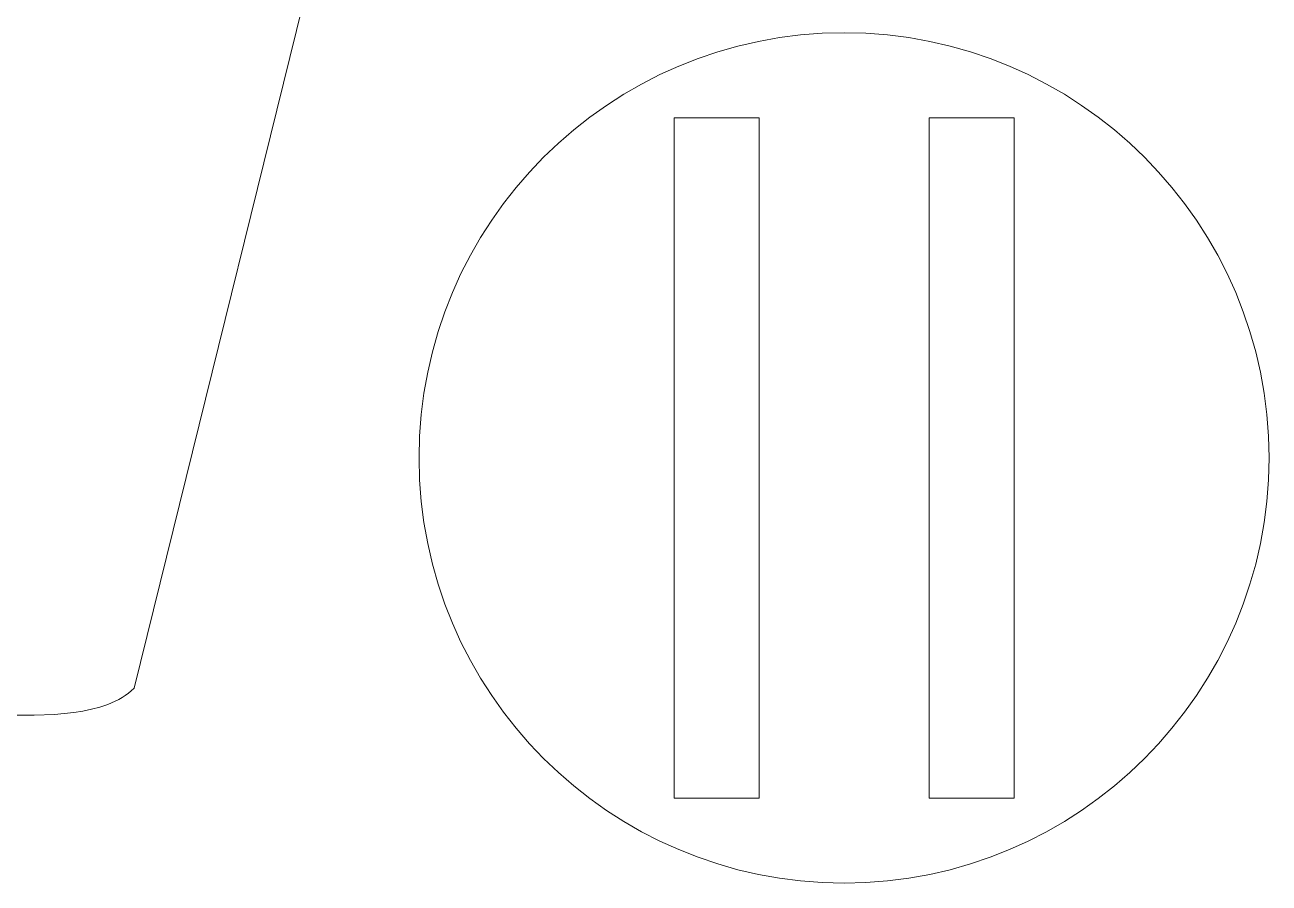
# Model space of a CAD drawing. Header units: centimetres. Extents: x -232 to 19, y -54 to 117.
# Drawn here: x -217.92 to -209.14, y 8.09 to 14.14 of the extents above; entities that cross this region are included whole.
import ezdxf

# ---------------------------------------------------------------- set-up
doc = ezdxf.new("R2010")
doc.units = ezdxf.units.CM
doc.header["$MEASUREMENT"] = 0
doc.layers.add('layer 1', color=7, linetype='Continuous')

msp = doc.modelspace()

# ---------------------------------------------------------------- linework, layer by layer
at = {"layer": 'layer 1', "color": 250, "lineweight": 9}
for points, knots in [([(-219.35379, 13.47023), (-219.35379, 13.47023), (-219.35379, 11.67022), (-219.35379, 11.67022), (-219.35379, 11.67022), (-219.35379, 11.67022), (-218.15379, 11.67022), (-218.15379, 11.67022), (-218.15379, 11.67022), (-218.15379, 11.67022), (-218.15379, 11.07022), (-218.15379, 11.07022), (-218.15379, 11.07022), (-218.15379, 11.07022), (-218.75378, 11.07022), (-218.75378, 11.07022), (-218.75378, 11.07022), (-218.75378, 11.07022), (-218.75378, 10.47022), (-218.75378, 10.47022), (-218.75378, 10.47022), (-218.75378, 10.47022), (-219.35379, 10.47022), (-219.35379, 10.47022), (-219.35379, 10.47022), (-219.35379, 10.47022), (-219.35379, 9.27023), (-219.35379, 9.27023), (-219.35379, 9.27023), (-219.35379, 9.27023), (-218.15379, 9.27023), (-218.15379, 9.27023), (-218.15379, 9.27023), (-218.15379, 9.27023), (-217.85615, 9.26979), (-217.85615, 9.26979), (-217.85615, 9.26979), (-217.85615, 9.26979), (-217.71322, 9.27558), (-217.71322, 9.27558), (-217.71322, 9.27558), (-217.71322, 9.27558), (-217.57736, 9.28856), (-217.57736, 9.28856), (-217.57736, 9.28856), (-217.57736, 9.28856), (-217.51282, 9.29851), (-217.51282, 9.29851), (-217.51282, 9.29851), (-217.51282, 9.29851), (-217.45092, 9.31115), (-217.45092, 9.31115), (-217.45092, 9.31115), (-217.45092, 9.31115), (-217.39197, 9.32679), (-217.39197, 9.32679), (-217.39197, 9.32679), (-217.39197, 9.32679), (-217.3637, 9.33583), (-217.3637, 9.33583), (-217.3637, 9.33583), (-217.3637, 9.33583), (-217.33627, 9.34574), (-217.33627, 9.34574), (-217.33627, 9.34574), (-217.33627, 9.34574), (-217.30971, 9.35655), (-217.30971, 9.35655), (-217.30971, 9.35655), (-217.30971, 9.35655), (-217.28409, 9.36829), (-217.28409, 9.36829), (-217.28409, 9.36829), (-217.28409, 9.36829), (-217.25942, 9.38101), (-217.25942, 9.38101), (-217.25942, 9.38101), (-217.25942, 9.38101), (-217.23574, 9.39474), (-217.23574, 9.39474), (-217.23574, 9.39474), (-217.23574, 9.39474), (-217.21309, 9.40952), (-217.21309, 9.40952), (-217.21309, 9.40952), (-217.21309, 9.40952), (-217.19152, 9.42538), (-217.19152, 9.42538), (-217.19152, 9.42538), (-217.19152, 9.42538), (-217.17103, 9.44238), (-217.17103, 9.44238), (-217.17103, 9.44238), (-217.17103, 9.44238), (-217.1517, 9.46053), (-217.1517, 9.46053), (-217.1517, 9.46053), (-217.1517, 9.46053), (-212.75379, 27.27019), (-212.75379, 27.27019), (-212.75379, 27.27019), (-212.75379, 27.27019), (-212.75459, 27.57096), (-212.75459, 27.57096), (-212.75459, 27.57096), (-212.75459, 27.57096), (-212.76093, 27.71533), (-212.76093, 27.71533), (-212.76093, 27.71533), (-212.76093, 27.71533), (-212.77443, 27.85249), (-212.77443, 27.85249), (-212.77443, 27.85249), (-212.77443, 27.85249), (-212.7846, 27.91761), (-212.7846, 27.91761), (-212.7846, 27.91761), (-212.7846, 27.91761), (-212.79744, 27.98002), (-212.79744, 27.98002), (-212.79744, 27.98002), (-212.79744, 27.98002), (-212.81327, 28.03942), (-212.81327, 28.03942), (-212.81327, 28.03942), (-212.81327, 28.03942), (-212.82239, 28.0679), (-212.82239, 28.0679), (-212.82239, 28.0679), (-212.82239, 28.0679), (-212.83237, 28.09552), (-212.83237, 28.09552), (-212.83237, 28.09552), (-212.83237, 28.09552), (-212.84324, 28.12223), (-212.84324, 28.12223), (-212.84324, 28.12223), (-212.84324, 28.12223), (-212.85504, 28.148), (-212.85504, 28.148), (-212.85504, 28.148), (-212.85504, 28.148), (-212.8678, 28.1728), (-212.8678, 28.1728), (-212.8678, 28.1728), (-212.8678, 28.1728), (-212.88158, 28.19658), (-212.88158, 28.19658), (-212.88158, 28.19658), (-212.88158, 28.19658), (-212.89639, 28.21931), (-212.89639, 28.21931), (-212.89639, 28.21931), (-212.89639, 28.21931), (-212.91228, 28.24094), (-212.91228, 28.24094), (-212.91228, 28.24094), (-212.91228, 28.24094), (-212.92928, 28.26145), (-212.92928, 28.26145), (-212.92928, 28.26145), (-212.92928, 28.26145), (-212.94744, 28.2808), (-212.94744, 28.2808), (-212.94744, 28.2808), (-212.94744, 28.2808), (-212.96679, 28.29895), (-212.96679, 28.29895), (-212.96679, 28.29895), (-212.96679, 28.29895), (-212.98728, 28.31594), (-212.98728, 28.31594), (-212.98728, 28.31594), (-212.98728, 28.31594), (-213.00889, 28.3318), (-213.00889, 28.3318), (-213.00889, 28.3318), (-213.00889, 28.3318), (-213.03158, 28.34658), (-213.03158, 28.34658), (-213.03158, 28.34658), (-213.03158, 28.34658), (-213.0553, 28.3603), (-213.0553, 28.3603), (-213.0553, 28.3603), (-213.0553, 28.3603), (-213.08004, 28.373), (-213.08004, 28.373), (-213.08004, 28.373), (-213.08004, 28.373), (-213.10573, 28.38473), (-213.10573, 28.38473), (-213.10573, 28.38473), (-213.10573, 28.38473), (-213.13237, 28.39551), (-213.13237, 28.39551), (-213.13237, 28.39551), (-213.13237, 28.39551), (-213.1599, 28.4054), (-213.1599, 28.4054), (-213.1599, 28.4054), (-213.1599, 28.4054), (-213.18828, 28.41442), (-213.18828, 28.41442), (-213.18828, 28.41442), (-213.18828, 28.41442), (-213.24746, 28.43002), (-213.24746, 28.43002), (-213.24746, 28.43002), (-213.24746, 28.43002), (-213.3096, 28.4426), (-213.3096, 28.4426), (-213.3096, 28.4426), (-213.3096, 28.4426), (-213.37444, 28.45249), (-213.37444, 28.45249), (-213.37444, 28.45249), (-213.37444, 28.45249), (-213.51094, 28.46533), (-213.51094, 28.46533), (-213.51094, 28.46533), (-213.51094, 28.46533), (-213.65459, 28.47096), (-213.65459, 28.47096), (-213.65459, 28.47096), (-213.65459, 28.47096), (-213.95378, 28.47019), (-213.95378, 28.47019), (-213.95378, 28.47019), (-213.95378, 28.47019), (-230.75376, 28.47019), (-230.75376, 28.47019), (-230.75376, 28.47019), (-230.75376, 28.47019), (-231.05153, 28.47115), (-231.05153, 28.47115), (-231.05153, 28.47115), (-231.05153, 28.47115), (-231.19452, 28.46561), (-231.19452, 28.46561), (-231.19452, 28.46561), (-231.19452, 28.46561), (-231.33042, 28.45284), (-231.33042, 28.45284), (-231.33042, 28.45284), (-231.33042, 28.45284), (-231.395, 28.44299), (-231.395, 28.44299), (-231.395, 28.44299), (-231.395, 28.44299), (-231.45691, 28.43044), (-231.45691, 28.43044), (-231.45691, 28.43044), (-231.45691, 28.43044), (-231.51588, 28.41487), (-231.51588, 28.41487), (-231.51588, 28.41487), (-231.51588, 28.41487), (-231.54416, 28.40586), (-231.54416, 28.40586), (-231.54416, 28.40586), (-231.54416, 28.40586), (-231.5716, 28.39599), (-231.5716, 28.39599), (-231.5716, 28.39599), (-231.5716, 28.39599), (-231.59816, 28.38521), (-231.59816, 28.38521), (-231.59816, 28.38521), (-231.59816, 28.38521), (-231.62379, 28.37349), (-231.62379, 28.37349), (-231.62379, 28.37349), (-231.62379, 28.37349), (-231.64846, 28.3608), (-231.64846, 28.3608), (-231.64846, 28.3608), (-231.64846, 28.3608), (-231.67213, 28.34708), (-231.67213, 28.34708), (-231.67213, 28.34708), (-231.67213, 28.34708), (-231.69479, 28.33232), (-231.69479, 28.33232), (-231.69479, 28.33232), (-231.69479, 28.33232), (-231.71637, 28.31646), (-231.71637, 28.31646), (-231.71637, 28.31646), (-231.71637, 28.31646), (-231.73684, 28.29947), (-231.73684, 28.29947), (-231.73684, 28.29947), (-231.73684, 28.29947), (-231.75617, 28.28132), (-231.75617, 28.28132), (-231.75617, 28.28132), (-231.75617, 28.28132), (-231.77433, 28.26197), (-231.77433, 28.26197), (-231.77433, 28.26197), (-231.77433, 28.26197), (-231.79137, 28.24146), (-231.79137, 28.24146), (-231.79137, 28.24146), (-231.79137, 28.24146), (-231.80729, 28.21982), (-231.80729, 28.21982), (-231.80729, 28.21982), (-231.80729, 28.21982), (-231.82214, 28.19708), (-231.82214, 28.19708), (-231.82214, 28.19708), (-231.82214, 28.19708), (-231.83596, 28.1733), (-231.83596, 28.1733), (-231.83596, 28.1733), (-231.83596, 28.1733), (-231.84878, 28.14849), (-231.84878, 28.14849), (-231.84878, 28.14849), (-231.84878, 28.14849), (-231.86066, 28.12271), (-231.86066, 28.12271), (-231.86066, 28.12271), (-231.86066, 28.12271), (-231.87159, 28.09599), (-231.87159, 28.09599), (-231.87159, 28.09599), (-231.87159, 28.09599), (-231.88166, 28.06836), (-231.88166, 28.06836), (-231.88166, 28.06836), (-231.88166, 28.06836), (-231.89088, 28.03987), (-231.89088, 28.03987), (-231.89088, 28.03987), (-231.89088, 28.03987), (-231.90691, 27.98044), (-231.90691, 27.98044), (-231.90691, 27.98044), (-231.90691, 27.98044), (-231.92, 27.918), (-231.92, 27.918), (-231.92, 27.918), (-231.92, 27.918), (-231.93043, 27.85285), (-231.93043, 27.85285), (-231.93043, 27.85285), (-231.93043, 27.85285), (-231.94453, 27.71562), (-231.94453, 27.71562), (-231.94453, 27.71562), (-231.94453, 27.71562), (-231.95153, 27.57116), (-231.95153, 27.57116), (-231.95153, 27.57116), (-231.95153, 27.57116), (-231.95376, 27.27019), (-231.95376, 27.27019), (-231.95376, 27.27019), (-231.95376, 27.27019), (-227.57112, 9.45757), (-227.57112, 9.45757), (-227.57112, 9.45757), (-227.57112, 9.45757), (-227.55177, 9.43942), (-227.55177, 9.43942), (-227.55177, 9.43942), (-227.55177, 9.43942), (-227.53122, 9.42244), (-227.53122, 9.42244), (-227.53122, 9.42244), (-227.53122, 9.42244), (-227.50954, 9.40659), (-227.50954, 9.40659), (-227.50954, 9.40659), (-227.50954, 9.40659), (-227.48674, 9.39184), (-227.48674, 9.39184), (-227.48674, 9.39184), (-227.48674, 9.39184), (-227.46288, 9.37815), (-227.46288, 9.37815), (-227.46288, 9.37815), (-227.46288, 9.37815), (-227.43798, 9.36548), (-227.43798, 9.36548), (-227.43798, 9.36548), (-227.43798, 9.36548), (-227.41211, 9.35379), (-227.41211, 9.35379), (-227.41211, 9.35379), (-227.41211, 9.35379), (-227.38526, 9.34304), (-227.38526, 9.34304), (-227.38526, 9.34304), (-227.38526, 9.34304), (-227.3575, 9.3332), (-227.3575, 9.3332), (-227.3575, 9.3332), (-227.3575, 9.3332), (-227.32885, 9.32422), (-227.32885, 9.32422), (-227.32885, 9.32422), (-227.32885, 9.32422), (-227.26909, 9.30874), (-227.26909, 9.30874), (-227.26909, 9.30874), (-227.26909, 9.30874), (-227.20628, 9.29628), (-227.20628, 9.29628), (-227.20628, 9.29628), (-227.20628, 9.29628), (-227.14072, 9.28653), (-227.14072, 9.28653), (-227.14072, 9.28653), (-227.14072, 9.28653), (-227.00254, 9.27399), (-227.00254, 9.27399), (-227.00254, 9.27399), (-227.00254, 9.27399), (-226.85702, 9.26871), (-226.85702, 9.26871), (-226.85702, 9.26871), (-226.85702, 9.26871), (-226.55377, 9.27023), (-226.55377, 9.27023), (-226.55377, 9.27023), (-226.55377, 9.27023), (-225.35378, 9.27023), (-225.35378, 9.27023), (-225.35378, 9.27023), (-225.35378, 9.27023), (-225.35378, 10.47022), (-225.35378, 10.47022), (-225.35378, 10.47022), (-225.35378, 10.47022), (-225.95376, 10.47022), (-225.95376, 10.47022), (-225.95376, 10.47022), (-225.95376, 10.47022), (-225.95376, 11.07022), (-225.95376, 11.07022), (-225.95376, 11.07022), (-225.95376, 11.07022), (-226.55377, 11.07022), (-226.55377, 11.07022), (-226.55377, 11.07022), (-226.55377, 11.07022), (-226.55377, 11.67022), (-226.55377, 11.67022), (-226.55377, 11.67022), (-226.55377, 11.67022), (-225.35378, 11.67022), (-225.35378, 11.67022), (-225.35378, 11.67022), (-225.35378, 11.67022), (-225.35378, 13.47023), (-225.35378, 13.47023), (-225.35378, 13.47023), (-225.35378, 13.47023), (-219.35379, 13.47023), (-219.35379, 13.47023)], [0, 0, 0, 0, 0.008547, 0.008547, 0.008547, 0.008547, 0.017094, 0.017094, 0.017094, 0.017094, 0.025641, 0.025641, 0.025641, 0.025641, 0.034188, 0.034188, 0.034188, 0.034188, 0.042735, 0.042735, 0.042735, 0.042735, 0.0512821, 0.0512821, 0.0512821, 0.0512821, 0.0598291, 0.0598291, 0.0598291, 0.0598291, 0.0683761, 0.0683761, 0.0683761, 0.0683761, 0.0769231, 0.0769231, 0.0769231, 0.0769231, 0.0854701, 0.0854701, 0.0854701, 0.0854701, 0.0940171, 0.0940171, 0.0940171, 0.0940171, 0.1025641, 0.1025641, 0.1025641, 0.1025641, 0.1111111, 0.1111111, 0.1111111, 0.1111111, 0.1196581, 0.1196581, 0.1196581, 0.1196581, 0.1282051, 0.1282051, 0.1282051, 0.1282051, 0.1367521, 0.1367521, 0.1367521, 0.1367521, 0.1452991, 0.1452991, 0.1452991, 0.1452991, 0.1538462, 0.1538462, 0.1538462, 0.1538462, 0.1623932, 0.1623932, 0.1623932, 0.1623932, 0.1709402, 0.1709402, 0.1709402, 0.1709402, 0.1794872, 0.1794872, 0.1794872, 0.1794872, 0.1880342, 0.1880342, 0.1880342, 0.1880342, 0.1965812, 0.1965812, 0.1965812, 0.1965812, 0.2051282, 0.2051282, 0.2051282, 0.2051282, 0.2136752, 0.2136752, 0.2136752, 0.2136752, 0.2222222, 0.2222222, 0.2222222, 0.2222222, 0.2307692, 0.2307692, 0.2307692, 0.2307692, 0.2393162, 0.2393162, 0.2393162, 0.2393162, 0.2478632, 0.2478632, 0.2478632, 0.2478632, 0.2564103, 0.2564103, 0.2564103, 0.2564103, 0.2649573, 0.2649573, 0.2649573, 0.2649573, 0.2735043, 0.2735043, 0.2735043, 0.2735043, 0.2820513, 0.2820513, 0.2820513, 0.2820513, 0.2905983, 0.2905983, 0.2905983, 0.2905983, 0.2991453, 0.2991453, 0.2991453, 0.2991453, 0.3076923, 0.3076923, 0.3076923, 0.3076923, 0.3162393, 0.3162393, 0.3162393, 0.3162393, 0.3247863, 0.3247863, 0.3247863, 0.3247863, 0.3333333, 0.3333333, 0.3333333, 0.3333333, 0.3418803, 0.3418803, 0.3418803, 0.3418803, 0.3504274, 0.3504274, 0.3504274, 0.3504274, 0.3589744, 0.3589744, 0.3589744, 0.3589744, 0.3675214, 0.3675214, 0.3675214, 0.3675214, 0.3760684, 0.3760684, 0.3760684, 0.3760684, 0.3846154, 0.3846154, 0.3846154, 0.3846154, 0.3931624, 0.3931624, 0.3931624, 0.3931624, 0.4017094, 0.4017094, 0.4017094, 0.4017094, 0.4102564, 0.4102564, 0.4102564, 0.4102564, 0.4188034, 0.4188034, 0.4188034, 0.4188034, 0.4273504, 0.4273504, 0.4273504, 0.4273504, 0.4358974, 0.4358974, 0.4358974, 0.4358974, 0.4444444, 0.4444444, 0.4444444, 0.4444444, 0.4529915, 0.4529915, 0.4529915, 0.4529915, 0.4615385, 0.4615385, 0.4615385, 0.4615385, 0.4700855, 0.4700855, 0.4700855, 0.4700855, 0.4786325, 0.4786325, 0.4786325, 0.4786325, 0.4871795, 0.4871795, 0.4871795, 0.4871795, 0.4957265, 0.4957265, 0.4957265, 0.4957265, 0.5042735, 0.5042735, 0.5042735, 0.5042735, 0.5128205, 0.5128205, 0.5128205, 0.5128205, 0.5213675, 0.5213675, 0.5213675, 0.5213675, 0.5299145, 0.5299145, 0.5299145, 0.5299145, 0.5384615, 0.5384615, 0.5384615, 0.5384615, 0.5470085, 0.5470085, 0.5470085, 0.5470085, 0.5555556, 0.5555556, 0.5555556, 0.5555556, 0.5641026, 0.5641026, 0.5641026, 0.5641026, 0.5726496, 0.5726496, 0.5726496, 0.5726496, 0.5811966, 0.5811966, 0.5811966, 0.5811966, 0.5897436, 0.5897436, 0.5897436, 0.5897436, 0.5982906, 0.5982906, 0.5982906, 0.5982906, 0.6068376, 0.6068376, 0.6068376, 0.6068376, 0.6153846, 0.6153846, 0.6153846, 0.6153846, 0.6239316, 0.6239316, 0.6239316, 0.6239316, 0.6324786, 0.6324786, 0.6324786, 0.6324786, 0.6410256, 0.6410256, 0.6410256, 0.6410256, 0.6495726, 0.6495726, 0.6495726, 0.6495726, 0.6581197, 0.6581197, 0.6581197, 0.6581197, 0.6666667, 0.6666667, 0.6666667, 0.6666667, 0.6752137, 0.6752137, 0.6752137, 0.6752137, 0.6837607, 0.6837607, 0.6837607, 0.6837607, 0.6923077, 0.6923077, 0.6923077, 0.6923077, 0.7008547, 0.7008547, 0.7008547, 0.7008547, 0.7094017, 0.7094017, 0.7094017, 0.7094017, 0.7179487, 0.7179487, 0.7179487, 0.7179487, 0.7264957, 0.7264957, 0.7264957, 0.7264957, 0.7350427, 0.7350427, 0.7350427, 0.7350427, 0.7435897, 0.7435897, 0.7435897, 0.7435897, 0.7521368, 0.7521368, 0.7521368, 0.7521368, 0.7606838, 0.7606838, 0.7606838, 0.7606838, 0.7692308, 0.7692308, 0.7692308, 0.7692308, 0.7777778, 0.7777778, 0.7777778, 0.7777778, 0.7863248, 0.7863248, 0.7863248, 0.7863248, 0.7948718, 0.7948718, 0.7948718, 0.7948718, 0.8034188, 0.8034188, 0.8034188, 0.8034188, 0.8119658, 0.8119658, 0.8119658, 0.8119658, 0.8205128, 0.8205128, 0.8205128, 0.8205128, 0.8290598, 0.8290598, 0.8290598, 0.8290598, 0.8376068, 0.8376068, 0.8376068, 0.8376068, 0.8461538, 0.8461538, 0.8461538, 0.8461538, 0.8547009, 0.8547009, 0.8547009, 0.8547009, 0.8632479, 0.8632479, 0.8632479, 0.8632479, 0.8717949, 0.8717949, 0.8717949, 0.8717949, 0.8803419, 0.8803419, 0.8803419, 0.8803419, 0.8888889, 0.8888889, 0.8888889, 0.8888889, 0.8974359, 0.8974359, 0.8974359, 0.8974359, 0.9059829, 0.9059829, 0.9059829, 0.9059829, 0.9145299, 0.9145299, 0.9145299, 0.9145299, 0.9230769, 0.9230769, 0.9230769, 0.9230769, 0.9316239, 0.9316239, 0.9316239, 0.9316239, 0.9401709, 0.9401709, 0.9401709, 0.9401709, 0.9487179, 0.9487179, 0.9487179, 0.9487179, 0.957265, 0.957265, 0.957265, 0.957265, 0.965812, 0.965812, 0.965812, 0.965812, 0.974359, 0.974359, 0.974359, 0.974359, 0.982906, 0.982906, 0.982906, 0.982906, 1, 1, 1, 1]), ([(-209.13993, 11.08507), (-209.13993, 11.08507), (-209.14384, 11.23932), (-209.14384, 11.23932), (-209.14384, 11.23932), (-209.14384, 11.23932), (-209.15544, 11.39155), (-209.15544, 11.39155), (-209.15544, 11.39155), (-209.15544, 11.39155), (-209.17454, 11.54159), (-209.17454, 11.54159), (-209.17454, 11.54159), (-209.17454, 11.54159), (-209.20095, 11.68924), (-209.20095, 11.68924), (-209.20095, 11.68924), (-209.20095, 11.68924), (-209.23447, 11.83431), (-209.23447, 11.83431), (-209.23447, 11.83431), (-209.23447, 11.83431), (-209.27494, 11.97662), (-209.27494, 11.97662), (-209.27494, 11.97662), (-209.27494, 11.97662), (-209.32215, 12.11597), (-209.32215, 12.11597), (-209.32215, 12.11597), (-209.32215, 12.11597), (-209.37589, 12.25217), (-209.37589, 12.25217), (-209.37589, 12.25217), (-209.37589, 12.25217), (-209.43602, 12.38504), (-209.43602, 12.38504), (-209.43602, 12.38504), (-209.43602, 12.38504), (-209.50232, 12.51438), (-209.50232, 12.51438), (-209.50232, 12.51438), (-209.50232, 12.51438), (-209.57461, 12.64001), (-209.57461, 12.64001), (-209.57461, 12.64001), (-209.57461, 12.64001), (-209.65268, 12.76173), (-209.65268, 12.76173), (-209.65268, 12.76173), (-209.65268, 12.76173), (-209.73638, 12.87937), (-209.73638, 12.87937), (-209.73638, 12.87937), (-209.73638, 12.87937), (-209.82547, 12.99272), (-209.82547, 12.99272), (-209.82547, 12.99272), (-209.82547, 12.99272), (-209.91981, 13.1016), (-209.91981, 13.1016), (-209.91981, 13.1016), (-209.91981, 13.1016), (-210.01918, 13.20582), (-210.01918, 13.20582), (-210.01918, 13.20582), (-210.01918, 13.20582), (-210.12339, 13.30519), (-210.12339, 13.30519), (-210.12339, 13.30519), (-210.12339, 13.30519), (-210.23228, 13.39952), (-210.23228, 13.39952), (-210.23228, 13.39952), (-210.23228, 13.39952), (-210.34563, 13.48863), (-210.34563, 13.48863), (-210.34563, 13.48863), (-210.34563, 13.48863), (-210.46326, 13.57231), (-210.46326, 13.57231), (-210.46326, 13.57231), (-210.46326, 13.57231), (-210.58499, 13.65039), (-210.58499, 13.65039), (-210.58499, 13.65039), (-210.58499, 13.65039), (-210.71062, 13.72267), (-210.71062, 13.72267), (-210.71062, 13.72267), (-210.71062, 13.72267), (-210.83997, 13.78897), (-210.83997, 13.78897), (-210.83997, 13.78897), (-210.83997, 13.78897), (-210.97283, 13.84909), (-210.97283, 13.84909), (-210.97283, 13.84909), (-210.97283, 13.84909), (-211.10903, 13.90285), (-211.10903, 13.90285), (-211.10903, 13.90285), (-211.10903, 13.90285), (-211.24838, 13.95006), (-211.24838, 13.95006), (-211.24838, 13.95006), (-211.24838, 13.95006), (-211.39069, 13.99052), (-211.39069, 13.99052), (-211.39069, 13.99052), (-211.39069, 13.99052), (-211.53576, 14.02405), (-211.53576, 14.02405), (-211.53576, 14.02405), (-211.53576, 14.02405), (-211.68341, 14.05046), (-211.68341, 14.05046), (-211.68341, 14.05046), (-211.68341, 14.05046), (-211.83345, 14.06955), (-211.83345, 14.06955), (-211.83345, 14.06955), (-211.83345, 14.06955), (-211.98568, 14.08115), (-211.98568, 14.08115), (-211.98568, 14.08115), (-211.98568, 14.08115), (-212.13993, 14.08506), (-212.13993, 14.08506), (-212.13993, 14.08506), (-212.13993, 14.08506), (-212.29418, 14.08115), (-212.29418, 14.08115), (-212.29418, 14.08115), (-212.29418, 14.08115), (-212.44642, 14.06955), (-212.44642, 14.06955), (-212.44642, 14.06955), (-212.44642, 14.06955), (-212.59645, 14.05045), (-212.59645, 14.05045), (-212.59645, 14.05045), (-212.59645, 14.05045), (-212.74411, 14.02405), (-212.74411, 14.02405), (-212.74411, 14.02405), (-212.74411, 14.02405), (-212.88917, 13.99052), (-212.88917, 13.99052), (-212.88917, 13.99052), (-212.88917, 13.99052), (-213.03148, 13.95005), (-213.03148, 13.95005), (-213.03148, 13.95005), (-213.03148, 13.95005), (-213.17083, 13.90285), (-213.17083, 13.90285), (-213.17083, 13.90285), (-213.17083, 13.90285), (-213.30703, 13.84909), (-213.30703, 13.84909), (-213.30703, 13.84909), (-213.30703, 13.84909), (-213.4399, 13.78897), (-213.4399, 13.78897), (-213.4399, 13.78897), (-213.4399, 13.78897), (-213.56924, 13.72267), (-213.56924, 13.72267), (-213.56924, 13.72267), (-213.56924, 13.72267), (-213.69487, 13.65039), (-213.69487, 13.65039), (-213.69487, 13.65039), (-213.69487, 13.65039), (-213.8166, 13.57231), (-213.8166, 13.57231), (-213.8166, 13.57231), (-213.8166, 13.57231), (-213.93424, 13.48863), (-213.93424, 13.48863), (-213.93424, 13.48863), (-213.93424, 13.48863), (-214.04759, 13.39952), (-214.04759, 13.39952), (-214.04759, 13.39952), (-214.04759, 13.39952), (-214.15646, 13.30519), (-214.15646, 13.30519), (-214.15646, 13.30519), (-214.15646, 13.30519), (-214.26068, 13.20582), (-214.26068, 13.20582), (-214.26068, 13.20582), (-214.26068, 13.20582), (-214.36005, 13.1016), (-214.36005, 13.1016), (-214.36005, 13.1016), (-214.36005, 13.1016), (-214.45439, 12.99272), (-214.45439, 12.99272), (-214.45439, 12.99272), (-214.45439, 12.99272), (-214.54349, 12.87937), (-214.54349, 12.87937), (-214.54349, 12.87937), (-214.54349, 12.87937), (-214.62718, 12.76173), (-214.62718, 12.76173), (-214.62718, 12.76173), (-214.62718, 12.76173), (-214.70525, 12.64001), (-214.70525, 12.64001), (-214.70525, 12.64001), (-214.70525, 12.64001), (-214.77754, 12.51438), (-214.77754, 12.51438), (-214.77754, 12.51438), (-214.77754, 12.51438), (-214.84384, 12.38504), (-214.84384, 12.38504), (-214.84384, 12.38504), (-214.84384, 12.38504), (-214.90395, 12.25217), (-214.90395, 12.25217), (-214.90395, 12.25217), (-214.90395, 12.25217), (-214.95772, 12.11597), (-214.95772, 12.11597), (-214.95772, 12.11597), (-214.95772, 12.11597), (-215.00492, 11.97662), (-215.00492, 11.97662), (-215.00492, 11.97662), (-215.00492, 11.97662), (-215.04538, 11.83431), (-215.04538, 11.83431), (-215.04538, 11.83431), (-215.04538, 11.83431), (-215.07891, 11.68924), (-215.07891, 11.68924), (-215.07891, 11.68924), (-215.07891, 11.68924), (-215.10532, 11.54159), (-215.10532, 11.54159), (-215.10532, 11.54159), (-215.10532, 11.54159), (-215.12441, 11.39155), (-215.12441, 11.39155), (-215.12441, 11.39155), (-215.12441, 11.39155), (-215.13601, 11.23931), (-215.13601, 11.23931), (-215.13601, 11.23931), (-215.13601, 11.23931), (-215.13992, 11.08507), (-215.13992, 11.08507), (-215.13992, 11.08507), (-215.13992, 11.08507), (-215.13601, 10.93082), (-215.13601, 10.93082), (-215.13601, 10.93082), (-215.13601, 10.93082), (-215.12442, 10.77858), (-215.12442, 10.77858), (-215.12442, 10.77858), (-215.12442, 10.77858), (-215.10532, 10.62854), (-215.10532, 10.62854), (-215.10532, 10.62854), (-215.10532, 10.62854), (-215.0789, 10.48089), (-215.0789, 10.48089), (-215.0789, 10.48089), (-215.0789, 10.48089), (-215.04538, 10.33582), (-215.04538, 10.33582), (-215.04538, 10.33582), (-215.04538, 10.33582), (-215.00492, 10.19351), (-215.00492, 10.19351), (-215.00492, 10.19351), (-215.00492, 10.19351), (-214.95771, 10.05416), (-214.95771, 10.05416), (-214.95771, 10.05416), (-214.95771, 10.05416), (-214.90395, 9.91796), (-214.90395, 9.91796), (-214.90395, 9.91796), (-214.90395, 9.91796), (-214.84384, 9.78509), (-214.84384, 9.78509), (-214.84384, 9.78509), (-214.84384, 9.78509), (-214.77753, 9.65575), (-214.77753, 9.65575), (-214.77753, 9.65575), (-214.77753, 9.65575), (-214.70525, 9.53012), (-214.70525, 9.53012), (-214.70525, 9.53012), (-214.70525, 9.53012), (-214.62718, 9.40839), (-214.62718, 9.40839), (-214.62718, 9.40839), (-214.62718, 9.40839), (-214.54349, 9.29076), (-214.54349, 9.29076), (-214.54349, 9.29076), (-214.54349, 9.29076), (-214.45438, 9.1774), (-214.45438, 9.1774), (-214.45438, 9.1774), (-214.45438, 9.1774), (-214.36005, 9.06852), (-214.36005, 9.06852), (-214.36005, 9.06852), (-214.36005, 9.06852), (-214.26068, 8.9643), (-214.26068, 8.9643), (-214.26068, 8.9643), (-214.26068, 8.9643), (-214.15647, 8.86493), (-214.15647, 8.86493), (-214.15647, 8.86493), (-214.15647, 8.86493), (-214.04758, 8.7706), (-214.04758, 8.7706), (-214.04758, 8.7706), (-214.04758, 8.7706), (-213.93423, 8.68149), (-213.93423, 8.68149), (-213.93423, 8.68149), (-213.93423, 8.68149), (-213.8166, 8.59781), (-213.8166, 8.59781), (-213.8166, 8.59781), (-213.8166, 8.59781), (-213.69486, 8.51973), (-213.69486, 8.51973), (-213.69486, 8.51973), (-213.69486, 8.51973), (-213.56924, 8.44744), (-213.56924, 8.44744), (-213.56924, 8.44744), (-213.56924, 8.44744), (-213.4399, 8.38115), (-213.4399, 8.38115), (-213.4399, 8.38115), (-213.4399, 8.38115), (-213.30703, 8.32102), (-213.30703, 8.32102), (-213.30703, 8.32102), (-213.30703, 8.32102), (-213.17082, 8.26727), (-213.17082, 8.26727), (-213.17082, 8.26727), (-213.17082, 8.26727), (-213.03148, 8.22006), (-213.03148, 8.22006), (-213.03148, 8.22006), (-213.03148, 8.22006), (-212.88917, 8.1796), (-212.88917, 8.1796), (-212.88917, 8.1796), (-212.88917, 8.1796), (-212.7441, 8.14607), (-212.7441, 8.14607), (-212.7441, 8.14607), (-212.7441, 8.14607), (-212.59645, 8.11966), (-212.59645, 8.11966), (-212.59645, 8.11966), (-212.59645, 8.11966), (-212.44642, 8.10057), (-212.44642, 8.10057), (-212.44642, 8.10057), (-212.44642, 8.10057), (-212.29418, 8.08897), (-212.29418, 8.08897), (-212.29418, 8.08897), (-212.29418, 8.08897), (-212.13993, 8.08506), (-212.13993, 8.08506), (-212.13993, 8.08506), (-212.13993, 8.08506), (-211.98569, 8.08897), (-211.98569, 8.08897), (-211.98569, 8.08897), (-211.98569, 8.08897), (-211.83344, 8.10057), (-211.83344, 8.10057), (-211.83344, 8.10057), (-211.83344, 8.10057), (-211.68341, 8.11966), (-211.68341, 8.11966), (-211.68341, 8.11966), (-211.68341, 8.11966), (-211.53576, 8.14607), (-211.53576, 8.14607), (-211.53576, 8.14607), (-211.53576, 8.14607), (-211.39068, 8.1796), (-211.39068, 8.1796), (-211.39068, 8.1796), (-211.39068, 8.1796), (-211.24838, 8.22006), (-211.24838, 8.22006), (-211.24838, 8.22006), (-211.24838, 8.22006), (-211.10904, 8.26727), (-211.10904, 8.26727), (-211.10904, 8.26727), (-211.10904, 8.26727), (-210.97283, 8.32102), (-210.97283, 8.32102), (-210.97283, 8.32102), (-210.97283, 8.32102), (-210.83996, 8.38115), (-210.83996, 8.38115), (-210.83996, 8.38115), (-210.83996, 8.38115), (-210.71062, 8.44745), (-210.71062, 8.44745), (-210.71062, 8.44745), (-210.71062, 8.44745), (-210.58499, 8.51973), (-210.58499, 8.51973), (-210.58499, 8.51973), (-210.58499, 8.51973), (-210.46327, 8.59781), (-210.46327, 8.59781), (-210.46327, 8.59781), (-210.46327, 8.59781), (-210.34563, 8.68149), (-210.34563, 8.68149), (-210.34563, 8.68149), (-210.34563, 8.68149), (-210.23229, 8.7706), (-210.23229, 8.7706), (-210.23229, 8.7706), (-210.23229, 8.7706), (-210.12339, 8.86493), (-210.12339, 8.86493), (-210.12339, 8.86493), (-210.12339, 8.86493), (-210.01917, 8.9643), (-210.01917, 8.9643), (-210.01917, 8.9643), (-210.01917, 8.9643), (-209.9198, 9.06852), (-209.9198, 9.06852), (-209.9198, 9.06852), (-209.9198, 9.06852), (-209.82547, 9.1774), (-209.82547, 9.1774), (-209.82547, 9.1774), (-209.82547, 9.1774), (-209.73637, 9.29075), (-209.73637, 9.29075), (-209.73637, 9.29075), (-209.73637, 9.29075), (-209.65268, 9.40839), (-209.65268, 9.40839), (-209.65268, 9.40839), (-209.65268, 9.40839), (-209.5746, 9.53012), (-209.5746, 9.53012), (-209.5746, 9.53012), (-209.5746, 9.53012), (-209.50232, 9.65575), (-209.50232, 9.65575), (-209.50232, 9.65575), (-209.50232, 9.65575), (-209.43602, 9.78509), (-209.43602, 9.78509), (-209.43602, 9.78509), (-209.43602, 9.78509), (-209.3759, 9.91796), (-209.3759, 9.91796), (-209.3759, 9.91796), (-209.3759, 9.91796), (-209.32214, 10.05416), (-209.32214, 10.05416), (-209.32214, 10.05416), (-209.32214, 10.05416), (-209.27494, 10.19351), (-209.27494, 10.19351), (-209.27494, 10.19351), (-209.27494, 10.19351), (-209.23447, 10.33582), (-209.23447, 10.33582), (-209.23447, 10.33582), (-209.23447, 10.33582), (-209.20095, 10.48089), (-209.20095, 10.48089), (-209.20095, 10.48089), (-209.20095, 10.48089), (-209.17454, 10.62854), (-209.17454, 10.62854), (-209.17454, 10.62854), (-209.17454, 10.62854), (-209.15544, 10.77858), (-209.15544, 10.77858), (-209.15544, 10.77858), (-209.15544, 10.77858), (-209.14384, 10.93082), (-209.14384, 10.93082), (-209.14384, 10.93082), (-209.14384, 10.93082), (-209.13993, 11.08507), (-209.13993, 11.08507)], [0, 0, 0, 0, 0.0077519, 0.0077519, 0.0077519, 0.0077519, 0.0155039, 0.0155039, 0.0155039, 0.0155039, 0.0232558, 0.0232558, 0.0232558, 0.0232558, 0.0310078, 0.0310078, 0.0310078, 0.0310078, 0.0387597, 0.0387597, 0.0387597, 0.0387597, 0.0465116, 0.0465116, 0.0465116, 0.0465116, 0.0542636, 0.0542636, 0.0542636, 0.0542636, 0.0620155, 0.0620155, 0.0620155, 0.0620155, 0.0697674, 0.0697674, 0.0697674, 0.0697674, 0.0775194, 0.0775194, 0.0775194, 0.0775194, 0.0852713, 0.0852713, 0.0852713, 0.0852713, 0.0930233, 0.0930233, 0.0930233, 0.0930233, 0.1007752, 0.1007752, 0.1007752, 0.1007752, 0.1085271, 0.1085271, 0.1085271, 0.1085271, 0.1162791, 0.1162791, 0.1162791, 0.1162791, 0.124031, 0.124031, 0.124031, 0.124031, 0.1317829, 0.1317829, 0.1317829, 0.1317829, 0.1395349, 0.1395349, 0.1395349, 0.1395349, 0.1472868, 0.1472868, 0.1472868, 0.1472868, 0.1550388, 0.1550388, 0.1550388, 0.1550388, 0.1627907, 0.1627907, 0.1627907, 0.1627907, 0.1705426, 0.1705426, 0.1705426, 0.1705426, 0.1782946, 0.1782946, 0.1782946, 0.1782946, 0.1860465, 0.1860465, 0.1860465, 0.1860465, 0.1937984, 0.1937984, 0.1937984, 0.1937984, 0.2015504, 0.2015504, 0.2015504, 0.2015504, 0.2093023, 0.2093023, 0.2093023, 0.2093023, 0.2170543, 0.2170543, 0.2170543, 0.2170543, 0.2248062, 0.2248062, 0.2248062, 0.2248062, 0.2325581, 0.2325581, 0.2325581, 0.2325581, 0.2403101, 0.2403101, 0.2403101, 0.2403101, 0.248062, 0.248062, 0.248062, 0.248062, 0.255814, 0.255814, 0.255814, 0.255814, 0.2635659, 0.2635659, 0.2635659, 0.2635659, 0.2713178, 0.2713178, 0.2713178, 0.2713178, 0.2790698, 0.2790698, 0.2790698, 0.2790698, 0.2868217, 0.2868217, 0.2868217, 0.2868217, 0.2945736, 0.2945736, 0.2945736, 0.2945736, 0.3023256, 0.3023256, 0.3023256, 0.3023256, 0.3100775, 0.3100775, 0.3100775, 0.3100775, 0.3178295, 0.3178295, 0.3178295, 0.3178295, 0.3255814, 0.3255814, 0.3255814, 0.3255814, 0.3333333, 0.3333333, 0.3333333, 0.3333333, 0.3410853, 0.3410853, 0.3410853, 0.3410853, 0.3488372, 0.3488372, 0.3488372, 0.3488372, 0.3565891, 0.3565891, 0.3565891, 0.3565891, 0.3643411, 0.3643411, 0.3643411, 0.3643411, 0.372093, 0.372093, 0.372093, 0.372093, 0.379845, 0.379845, 0.379845, 0.379845, 0.3875969, 0.3875969, 0.3875969, 0.3875969, 0.3953488, 0.3953488, 0.3953488, 0.3953488, 0.4031008, 0.4031008, 0.4031008, 0.4031008, 0.4108527, 0.4108527, 0.4108527, 0.4108527, 0.4186047, 0.4186047, 0.4186047, 0.4186047, 0.4263566, 0.4263566, 0.4263566, 0.4263566, 0.4341085, 0.4341085, 0.4341085, 0.4341085, 0.4418605, 0.4418605, 0.4418605, 0.4418605, 0.4496124, 0.4496124, 0.4496124, 0.4496124, 0.4573643, 0.4573643, 0.4573643, 0.4573643, 0.4651163, 0.4651163, 0.4651163, 0.4651163, 0.4728682, 0.4728682, 0.4728682, 0.4728682, 0.4806202, 0.4806202, 0.4806202, 0.4806202, 0.4883721, 0.4883721, 0.4883721, 0.4883721, 0.496124, 0.496124, 0.496124, 0.496124, 0.503876, 0.503876, 0.503876, 0.503876, 0.5116279, 0.5116279, 0.5116279, 0.5116279, 0.5193798, 0.5193798, 0.5193798, 0.5193798, 0.5271318, 0.5271318, 0.5271318, 0.5271318, 0.5348837, 0.5348837, 0.5348837, 0.5348837, 0.5426357, 0.5426357, 0.5426357, 0.5426357, 0.5503876, 0.5503876, 0.5503876, 0.5503876, 0.5581395, 0.5581395, 0.5581395, 0.5581395, 0.5658915, 0.5658915, 0.5658915, 0.5658915, 0.5736434, 0.5736434, 0.5736434, 0.5736434, 0.5813953, 0.5813953, 0.5813953, 0.5813953, 0.5891473, 0.5891473, 0.5891473, 0.5891473, 0.5968992, 0.5968992, 0.5968992, 0.5968992, 0.6046512, 0.6046512, 0.6046512, 0.6046512, 0.6124031, 0.6124031, 0.6124031, 0.6124031, 0.620155, 0.620155, 0.620155, 0.620155, 0.627907, 0.627907, 0.627907, 0.627907, 0.6356589, 0.6356589, 0.6356589, 0.6356589, 0.6434109, 0.6434109, 0.6434109, 0.6434109, 0.6511628, 0.6511628, 0.6511628, 0.6511628, 0.6589147, 0.6589147, 0.6589147, 0.6589147, 0.6666667, 0.6666667, 0.6666667, 0.6666667, 0.6744186, 0.6744186, 0.6744186, 0.6744186, 0.6821705, 0.6821705, 0.6821705, 0.6821705, 0.6899225, 0.6899225, 0.6899225, 0.6899225, 0.6976744, 0.6976744, 0.6976744, 0.6976744, 0.7054264, 0.7054264, 0.7054264, 0.7054264, 0.7131783, 0.7131783, 0.7131783, 0.7131783, 0.7209302, 0.7209302, 0.7209302, 0.7209302, 0.7286822, 0.7286822, 0.7286822, 0.7286822, 0.7364341, 0.7364341, 0.7364341, 0.7364341, 0.744186, 0.744186, 0.744186, 0.744186, 0.751938, 0.751938, 0.751938, 0.751938, 0.7596899, 0.7596899, 0.7596899, 0.7596899, 0.7674419, 0.7674419, 0.7674419, 0.7674419, 0.7751938, 0.7751938, 0.7751938, 0.7751938, 0.7829457, 0.7829457, 0.7829457, 0.7829457, 0.7906977, 0.7906977, 0.7906977, 0.7906977, 0.7984496, 0.7984496, 0.7984496, 0.7984496, 0.8062016, 0.8062016, 0.8062016, 0.8062016, 0.8139535, 0.8139535, 0.8139535, 0.8139535, 0.8217054, 0.8217054, 0.8217054, 0.8217054, 0.8294574, 0.8294574, 0.8294574, 0.8294574, 0.8372093, 0.8372093, 0.8372093, 0.8372093, 0.8449612, 0.8449612, 0.8449612, 0.8449612, 0.8527132, 0.8527132, 0.8527132, 0.8527132, 0.8604651, 0.8604651, 0.8604651, 0.8604651, 0.8682171, 0.8682171, 0.8682171, 0.8682171, 0.875969, 0.875969, 0.875969, 0.875969, 0.8837209, 0.8837209, 0.8837209, 0.8837209, 0.8914729, 0.8914729, 0.8914729, 0.8914729, 0.8992248, 0.8992248, 0.8992248, 0.8992248, 0.9069767, 0.9069767, 0.9069767, 0.9069767, 0.9147287, 0.9147287, 0.9147287, 0.9147287, 0.9224806, 0.9224806, 0.9224806, 0.9224806, 0.9302326, 0.9302326, 0.9302326, 0.9302326, 0.9379845, 0.9379845, 0.9379845, 0.9379845, 0.9457364, 0.9457364, 0.9457364, 0.9457364, 0.9534884, 0.9534884, 0.9534884, 0.9534884, 0.9612403, 0.9612403, 0.9612403, 0.9612403, 0.9689922, 0.9689922, 0.9689922, 0.9689922, 0.9767442, 0.9767442, 0.9767442, 0.9767442, 0.9844961, 0.9844961, 0.9844961, 0.9844961, 1, 1, 1, 1]), ([(-212.73993, 13.48506), (-212.73993, 13.48506), (-213.33993, 13.48506), (-213.33993, 13.48506), (-213.33993, 13.48506), (-213.33993, 13.48506), (-213.33993, 8.68508), (-213.33993, 8.68508), (-213.33993, 8.68508), (-213.33993, 8.68508), (-212.73993, 8.68508), (-212.73993, 8.68508), (-212.73993, 8.68508), (-212.73993, 8.68508), (-212.73993, 13.48506), (-212.73993, 13.48506)], [0, 0, 0, 0, 0.2, 0.2, 0.2, 0.2, 0.4, 0.4, 0.4, 0.4, 0.6, 0.6, 0.6, 0.6, 1, 1, 1, 1]), ([(-210.93993, 13.48506), (-210.93993, 13.48506), (-211.53992, 13.48506), (-211.53992, 13.48506), (-211.53992, 13.48506), (-211.53992, 13.48506), (-211.53992, 8.68508), (-211.53992, 8.68508), (-211.53992, 8.68508), (-211.53992, 8.68508), (-210.93993, 8.68508), (-210.93993, 8.68508), (-210.93993, 8.68508), (-210.93993, 8.68508), (-210.93993, 13.48506), (-210.93993, 13.48506)], [0, 0, 0, 0, 0.2, 0.2, 0.2, 0.2, 0.4, 0.4, 0.4, 0.4, 0.6, 0.6, 0.6, 0.6, 1, 1, 1, 1])]:
    msp.add_open_spline(points, degree=3, knots=knots, dxfattribs=at)

doc.saveas('drawing.dxf')
